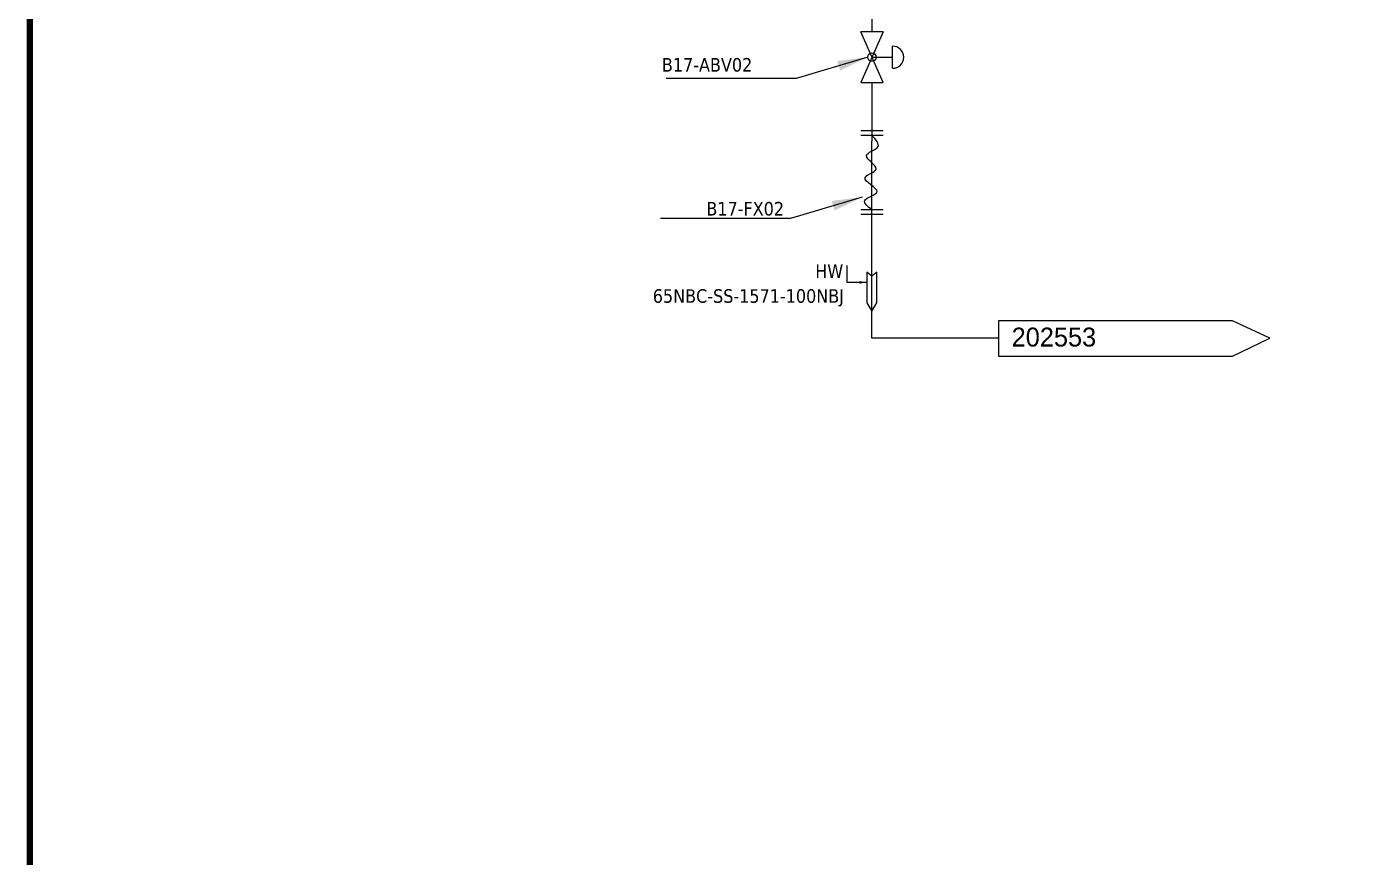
# Model space of a CAD drawing. Header units: millimetres. Extents: x -6314 to 11113, y -129 to 3675.
# Drawn here: x 285 to 1380, y 1863 to 2546 of the extents above; entities that cross this region are included whole.
import ezdxf

# ---------------------------------------------------------------- set-up
doc = ezdxf.new("R2010")
doc.units = ezdxf.units.MM
doc.layers.add('HW LINE', color=1, linetype='Continuous')
doc.layers.add('Reference', color=6, linetype='Continuous')
doc.layers.add('TITLE TEXT', color=7, linetype='Continuous', lineweight=20)
doc.dimstyles.new('ISO-25', dxfattribs={"dimtxt": 2.5, "dimasz": 2.5, "dimexe": 1.25, "dimexo": 0.625, "dimtad": 1, "dimtxsty": 'Standard', "dimcen": 2.5, "dimadec": 0, "dimazin": 0, "dimtfac": 1, "dimtmove": 0, "dimatfit": 3, "dimfxl": 1, "dimarcsym": 0})

msp = doc.modelspace()

# ---------------------------------------------------------------- linework, layer by layer
at = {"linetype": 'Continuous', "lineweight": -3}
for p, q in [((989.1, 2500.5), (970.8, 2542.1)), ((989.1, 2542.1), (970.8, 2500.5)), ((989.1, 2542.1), (970.8, 2542.1)), ((996.9, 2512.2), (996.9, 2530.4)), ((979.9, 2521.3), (996.9, 2521.3)), ((970.8, 2500.5), (989.1, 2500.5)), ((989.1, 2460.6), (970.8, 2460.6)), ((989.1, 2456.9), (970.8, 2456.9)), ((989.1, 2395.7), (970.8, 2395.7)), ((989.1, 2391.9), (970.8, 2391.9))]:
    msp.add_line(p, q, dxfattribs=at)
for p, q in [((979.9, 2290), (979.9, 2452.3)), ((1083.9, 2290), (979.9, 2290))]:
    msp.add_line(p, q)
for points in [[(979.9, 2687.4), (979.9, 2542.1)], [(979.9, 2500.5), (979.9, 2452.3), (979.9, 2452.3)]]:
    msp.add_lwpolyline(points)
msp.add_circle((979.9, 2521.3), 3.45)
msp.add_arc((996.9, 2521.3), 9.1, 270, 90, dxfattribs=at)
msp.add_spline([(979.9, 2395.7), (973.9, 2403.3), (984.1, 2410.7), (974.2, 2422), (983.3, 2429.3), (975.3, 2440.3), (984.8, 2447.5), (979.9, 2456.9)], degree=3)
at = {"layer": 'HW LINE'}
msp.add_lwpolyline([(975.8, 2319.1), (979.9, 2312.3), (984, 2319.1), (984, 2344.5), (979.9, 2341.1), (975.8, 2344.5), (975.8, 2319.1)], close=True, dxfattribs=at)
at = {"layer": 'Reference'}
msp.add_lwpolyline([(1276.4, 2304.5), (1083.9, 2304.5), (1083.9, 2275.4), (1276.4, 2275.4), (1307.2, 2290)], close=True, dxfattribs=at)
at = {"layer": 'TITLE TEXT', "ltscale": 5, "const_width": 5.38}
msp.add_lwpolyline([(5403.4, 3672.2), (5403.4, 53.6), (287.3, 53.6), (287.3, 3672.2)], close=True, dxfattribs=at)

# ---------------------------------------------------------------- texts
at = {"char_height": 11.166, "width": 777.184}
for s, insert, attachment_point in [('{\\fTahoma|b0|i0|c0|p34;B17-ABV02}', (807.1, 2520.6), 1), ('{\\fTahoma|b0|i0|c0|p34;B17-FX02}', (907.6, 2402.2), 3), ('{\\fTahoma|b0|i0|c0|p34;HW}', (956.2, 2350.8), 3), ('\\pxt9;{\\fTahoma|b0|i0|c0|p34;65NBC-SS-1571-100NBJ}', (799.6, 2330.4), 1)]:
    msp.add_mtext(s, dxfattribs=dict(at, insert=insert, attachment_point=attachment_point))
at = {"layer": 'Reference', "insert": (1094.8, 2298.8), "char_height": 15.57, "attachment_point": 1}
msp.add_mtext_dynamic_manual_height_columns('202553', width=393.671, gutter_width=12.5, heights=[0], dxfattribs=at)

# ---------------------------------------------------------------- leaders
at = {"linetype": 'Continuous', "lineweight": -3}
for points in [[(976.5, 2521.3), (917.5, 2503.8), (810.6, 2503.8)], [(971.9, 2406.2), (913, 2388.7), (806.1, 2388.7)]]:
    msp.add_leader(points, dimstyle='ISO-25', override={"dimscale": 10, "dimtad": 0}, dxfattribs=at)
at = {"layer": 'HW LINE'}
msp.add_leader([(975.8, 2336), (959.4, 2336), (959.4, 2349.9)], dimstyle='ISO-25', override={"dimscale": 2.5, "dimgap": 0.625, "dimtad": 0}, dxfattribs=at)

doc.saveas('drawing.dxf')
